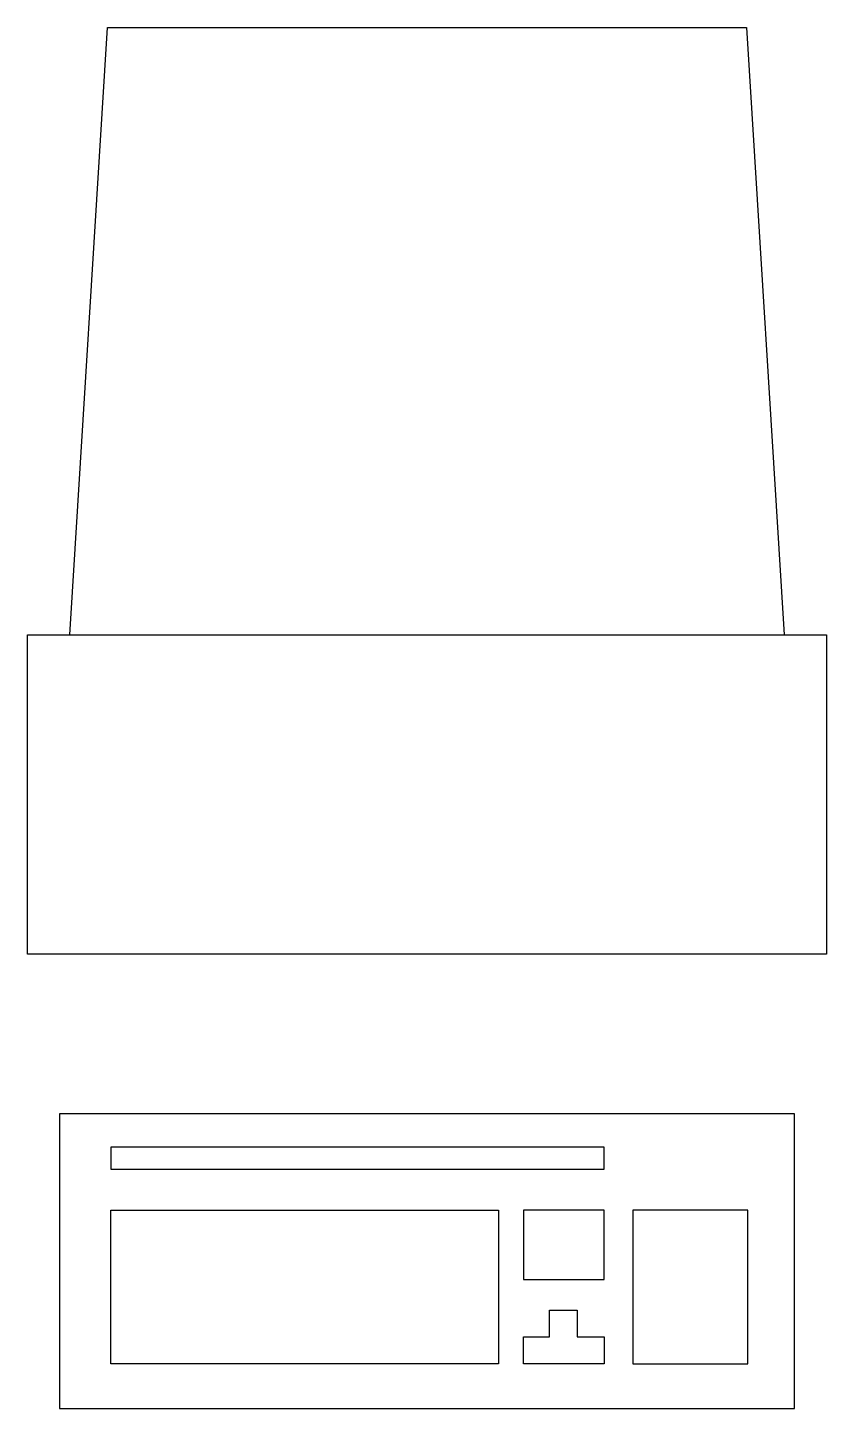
# Model space of a CAD drawing. Header units: millimetres. Extents: x -250 to 250, y -284 to 580.
import ezdxf

# ---------------------------------------------------------------- set-up
doc = ezdxf.new("R2010")
doc.units = ezdxf.units.MM
doc.header["$LTSCALE"] = 100
doc.layers.get('0').update_dxf_attribs({"linetype": 'CONTINUOUS'})

# ---------------------------------------------------------------- blocks, each defined once
blk = doc.blocks.new('AI-KBP01')
at = {"color": 0, "linetype": 'ByBlock'}
for p, q in [((111, -20.84), (-197.87, -20.84)), ((-197.87, -20.84), (-197.87, -34.59)), ((111, -34.59), (111, -20.84)), ((-197.87, -34.59), (111, -34.59))]:
    blk.add_line(p, q, dxfattribs=at)
for points in [[(230, -184.32), (230, 0), (-230, 0), (-230, -184.32)], [(44.84, -60.15), (44.84, -156.4), (-197.87, -156.4), (-197.87, -60.15)], [(60.41, -60.15), (60.41, -103.65), (111, -103.65), (111, -60.15)], [(128.89, -60.15), (128.89, -156.4), (200.88, -156.4), (200.88, -60.15)], [(111, -156.4), (60.41, -156.4), (60.41, -139.56), (76.78, -139.56), (76.78, -122.89), (93.9, -122.89), (93.9, -139.56), (111, -139.56)]]:
    blk.add_lwpolyline(points, close=True, dxfattribs=at)

msp = doc.modelspace()

# ---------------------------------------------------------------- linework, layer by layer
at = {"color": 0, "linetype": 'ByBlock'}
msp.add_lwpolyline([(-223.5, 200), (-200, 580), (200, 580), (223.5, 200)], dxfattribs=at)
msp.add_lwpolyline([(-250, 0), (-250, 200), (250, 200), (250, 0)], close=True, dxfattribs=at)

# ---------------------------------------------------------------- block references
msp.add_blockref('AI-KBP01', (0, -100), dxfattribs=at)

doc.saveas('drawing.dxf')
